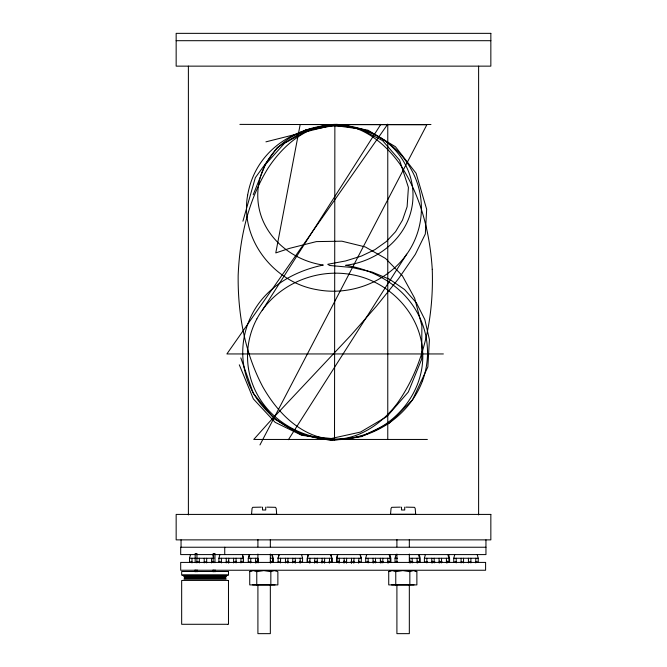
<?xml version="1.0" encoding="UTF-8"?>
<svg xmlns="http://www.w3.org/2000/svg" width="667" height="667" viewBox="0 0 667 667"><rect width="100%" height="100%" fill="white"/><g stroke="black" fill="none" stroke-linecap="round" stroke-linejoin="round"><path stroke-width="1" d="M195.173 571.869L195.173 569.826M195.173 562.681L195.173 553.493L196.973 553.493L196.873 562.906M213.173 571.869L213.173 569.826M213.173 562.681L213.173 553.493L214.974 553.493L214.974 562.681M334.517 439.962L334.867 124.521L265.933 141.846M191.979 561.922L189.528 561.922L189.528 558.254L190.512 554.585M219.918 554.585L218.876 558.254L218.934 561.922M251.167 561.922L248.282 561.922L248.282 558.254L249.266 554.585M248.716 558.254L249.7 554.585M278.064 558.254L279.048 554.585M278.122 561.922L278.122 558.254L279.098 554.585M308.196 554.585L307.22 558.254L307.22 561.922L309.922 561.922M308.446 554.585L307.429 558.254L307.429 561.922L307.47 558.254L331.941 558.254L331.941 561.922L329.24 561.922M337.544 554.585L336.568 558.254L336.568 561.922L339.286 561.922M337.81 554.585L336.777 558.254L336.777 561.922M368.851 561.922L365.691 561.922L365.691 558.254L366.675 554.585M397.49 561.922L395.039 561.922L395.039 558.254L396.023 554.585M427.564 561.922L424.404 561.922L424.404 558.254L425.388 554.585M456.203 561.922L453.752 561.922L453.752 558.254L454.736 554.585M242.913 221.194L255.344 177.655L277.347 147.449L305.636 129.907L336.943 124.379L367.976 130.207L395.464 146.74L416.116 173.32L426.663 209.296L425.321 234L415.333 254.344L398.491 278.773L376.455 306.145L350.842 335.334L269.018 422.378L253.752 439.453L427.372 439.453M253.202 194.756L265.283 164.674L284.567 143.188L308.488 130.173L334.5 125.488L360.047 129.006L382.583 140.595L399.558 160.122L408.412 187.444L407.112 206.737L402.493 220.11L395.573 231.682L386.393 241.496L374.987 249.608L361.381 256.07L345.623 260.947L327.739 264.29L329.731 265.491L351.859 267.475L371.936 272.011L389.628 279.306L404.569 289.52L416.408 302.86L424.812 319.51L429.415 339.653L427.864 366.883L412.548 399.766L389.52 423.028L361.472 436.627L331.124 440.503L301.176 434.609L274.337 418.909L253.318 393.355L240.82 357.887M259.955 444.939L426.838 124.796L239.878 124.395M262.256 310.338L380.824 124.354M288.394 439.711L406.703 254.152M256.853 318.918C274.762 285.318 315.358 267.567 352.384 274.754C389.786 281.516 421.227 314.382 422.703 352.943C424.537 391.504 395.789 426.838 358.979 436.318C321.394 446.49 278.189 430.448 258.404 396.44A79.531 79.531 0 0 1 256.845 318.918M249.733 571.644L253.252 570.552L256.77 571.644L263.807 570.552L270.844 571.644L274.354 570.552L277.872 571.644L277.872 584.901L249.733 584.901L249.733 571.644L251.617 570.552L275.805 570.552M388.728 571.644L392.246 570.552L395.764 571.644L402.801 570.552L409.838 571.644L413.357 570.552L416.875 571.644L416.875 584.901L388.728 584.901L388.728 571.644L390.612 570.552L414.799 570.552M176.155 40.695L490.845 40.695M430.965 124.521L300.175 124.521L275.779 252.918L289.353 248.407L316.366 241.604L341.888 241.187L365.199 246.907L385.584 258.488L402.309 275.671L414.649 298.199L421.877 325.813L421.694 359.18L408.304 392.021L387.043 416.45L360.505 432.074L331.266 438.511L301.934 435.393L275.104 422.319L253.36 398.924L239.295 364.816M443.372 353.944L226.888 353.944L387.769 124.12L387.769 439.211M261.356 507.137L252.743 507.32L252.059 508.396L251.542 514.307L276.705 514.307L276.188 508.396L275.504 507.32L266.892 507.137M400.35 507.137L391.746 507.32L391.054 508.396L390.537 514.307L415.699 514.307L415.182 508.396L414.499 507.32L405.886 507.137M485.96 547.24L180.69 547.24L180.69 554.585L485.96 554.585L485.951 539.903M189.528 558.254L195.898 558.254M196.873 558.254L214.007 558.254M218.934 558.254L243.405 558.254L243.405 561.922L240.904 561.922M248.282 558.254L258.071 558.254L258.071 562.906M270.31 558.254L272.753 558.254L272.753 561.922M278.122 558.254L302.593 558.254L302.535 561.922L300.092 561.922M358.588 561.922L361.306 561.922L361.306 558.254L336.835 558.254L336.835 561.922M365.691 558.254L390.162 558.254L390.162 561.922M395.039 558.254L397.49 558.254M419.51 561.922L419.51 558.254L409.721 558.254L409.721 562.906M424.404 558.254L448.874 558.254L448.874 561.922M453.752 558.254L478.222 558.254L478.222 561.922L475.779 561.922M196.873 561.922L199.325 561.922M204.219 561.922L206.662 561.922M211.556 561.922L214.007 561.922M218.876 561.922L221.386 561.922M226.221 561.922L228.723 561.922M233.567 561.922L236.068 561.922M255.628 561.922L258.504 561.922M270.31 561.922L273.187 561.922L273.187 558.254L272.211 554.585M278.064 561.922L280.574 561.922M285.409 561.922L287.911 561.922M292.746 561.922L295.256 561.922M314.557 561.922L317.259 561.922M321.903 561.922L324.604 561.922M343.905 561.922L346.623 561.922M351.251 561.922L353.969 561.922M373.036 561.922L376.188 561.922M380.373 561.922L383.533 561.922M387.719 561.922L390.87 561.922L390.87 558.254L389.895 554.585M409.721 561.922L412.881 561.922M417.067 561.922L420.218 561.922L420.218 558.254L419.243 554.585M431.749 561.922L434.901 561.922M439.086 561.922L442.246 561.922M446.431 561.922L449.583 561.922L449.583 558.254L448.608 554.585M461.097 561.922L463.54 561.922M468.434 561.922L470.885 561.922M182.358 575.204L227.789 575.204M183 575.471L227.139 575.471M183.558 575.896L226.588 575.896M183.984 576.463L226.163 576.463M184.25 577.113L225.896 577.113M184.342 577.814L225.805 577.814M184.25 578.514L225.896 578.514M183.984 579.164L226.163 579.164M182.358 580.423L227.789 580.423M227.897 580.515L228.481 580.515L228.481 624.287L227.897 624.287M227.464 624.287L181.666 624.287L181.666 580.515M415.132 570.852L416.875 571.644M477.247 554.585L478.222 558.254M447.899 554.585L448.874 558.254M418.534 554.585L419.51 558.254M389.186 554.585L390.162 558.254M360.272 554.585L361.306 558.254M360.055 554.585L361.039 558.254M330.924 554.585L331.941 558.254L331.899 561.922M330.707 554.585L331.691 558.254M301.559 554.585L302.593 558.254M271.777 554.585L272.753 558.254M243.405 558.254L242.429 554.585L243.355 558.254L243.355 561.922M213.023 554.585L213.757 557.337M478.614 66.141L478.614 514.916M475.779 558.254L475.779 562.906M470.885 558.254L470.885 562.906M468.434 558.254L468.434 562.906M463.54 558.254L463.54 562.906M461.097 558.254L461.097 562.906M456.203 558.254L456.203 562.906M447.14 561.047L447.14 562.906M446.431 558.254L446.431 562.906M441.537 558.254L441.537 562.906M439.795 561.047L439.795 562.906M439.086 558.254L439.086 562.906M434.192 558.254L434.192 562.906M432.458 561.047L432.458 562.906M431.749 558.254L431.749 562.906M426.855 558.254L426.855 562.906M417.775 561.047L417.775 562.906M417.067 558.254L417.067 562.906M414.024 584.901L391.579 584.901M412.173 558.254L412.173 562.906M410.43 561.047L410.43 562.906M409.838 571.644L409.838 584.901M409.33 539.586L409.33 546.823M409.33 554.06L409.33 562.331M409.33 585.067L409.33 633.65L396.907 633.65L396.907 585.067M404.711 507.137L404.711 510.005L401.526 510.005L401.526 507.137M396.907 539.586L396.907 546.823M396.907 554.06L396.907 562.331M395.764 571.644L395.764 584.901M388.427 561.047L388.427 562.906M387.719 558.254L387.719 562.906M382.825 558.254L382.825 562.906M381.082 561.047L381.082 562.906M380.373 558.254L380.373 562.906M375.479 558.254L375.479 562.906M373.745 561.047L373.745 562.906M373.036 558.254L373.036 562.906M368.142 558.254L368.142 562.906M358.863 558.254L358.804 562.906M358.588 561.047L358.588 562.906M353.969 558.254L353.969 562.906M353.693 561.047L353.693 562.906M351.517 558.254L351.517 562.906M351.459 561.047L351.459 562.906M351.251 561.047L351.251 562.906M346.623 558.254L346.565 562.906M346.356 561.047L346.356 562.906M344.18 558.254L344.18 562.906L344.122 561.047M343.905 561.047L343.905 562.906M339.286 558.254L339.228 562.906M339.011 561.047L339.011 562.906M329.498 558.254L329.498 562.906M329.24 561.047L329.24 562.906M324.604 558.254L324.604 562.906M324.345 561.047L324.345 562.906M322.153 558.254L322.111 562.906M321.903 561.047L321.903 562.906M317.259 558.254L317.217 562.906M317.008 561.047L317.008 562.906M314.816 558.254L314.774 562.906M314.557 561.047L314.557 562.906M309.922 558.254L309.922 562.906M309.663 561.047L309.663 562.906M300.15 558.254L300.15 562.906M300.092 561.047L300.092 562.906M295.256 558.254L295.256 562.906M295.198 561.047L295.198 562.906M292.805 558.254L292.746 562.906M287.911 558.254L287.911 562.906M287.852 561.047L287.852 562.906M285.468 558.254L285.468 562.906M280.574 558.254L280.515 562.906M275.021 584.901L252.585 584.901M270.844 571.644L270.844 584.901M270.744 561.047L270.744 562.906M270.335 539.586L270.335 546.823M270.335 554.06L270.31 562.906M270.335 585.067L270.335 633.65L257.912 633.65L257.912 585.067M265.716 507.137L265.716 510.005L262.531 510.005L262.531 507.137M257.912 539.586L257.912 546.823M257.912 554.06L257.912 562.331M256.77 571.644L256.77 584.901M256.061 561.047L256.061 562.906M255.628 558.254L255.628 562.906M250.734 558.254L250.734 562.906M240.962 558.254L240.962 562.906M236.068 558.254L236.068 562.906L236.01 561.047M233.617 558.254L233.617 562.906M228.723 558.254L228.723 562.906M228.673 561.047L228.673 562.906M226.28 558.254L226.221 562.906M224.737 547.24L224.737 554.585M223.078 571.502L187.068 571.502M221.386 558.254L221.386 562.906M214.974 569.826L214.974 571.869M211.556 558.254L211.556 562.906M206.662 558.254L206.662 562.906M204.219 558.254L204.219 562.906M199.325 558.254L199.325 562.906M196.973 569.826L196.973 571.869M191.979 558.254L191.979 562.906M188.386 66.141L188.386 514.916M181.049 539.87L181.049 547.24M432.249 269.301C433.825 315.966 424.721 364.549 397.349 403.243C381.09 424.996 355.719 442.021 327.547 438.953C298.416 434.259 276.797 411.506 262.815 386.877C244.739 352.76 237.769 313.932 238.161 275.571C239.611 238.194 248.141 200.575 267.867 168.443C282.958 145.273 306.445 125.121 335.326 124.37C362.423 124.904 385.076 143.163 400.108 164.432C420.635 195.489 429.907 232.466 432.249 269.301M247.64 195.164C239.695 239.069 273.653 282.358 316.767 289.636C353.71 296.815 394.222 279.106 412.098 245.581A79.323 79.323 0 0 0 410.547 168.242C371.769 100.717 261.147 117.033 247.64 195.164M422.553 380.79C412.439 407.779 388.811 428.272 361.281 436.151A98.099 98.099 0 0 1 307.062 435.609C285.168 428.681 265.941 414.124 254.069 394.38A82.95 82.95 0 0 1 252.226 313.99C266.233 286.877 294.222 271.019 323.287 265.066C296.648 261.222 271.836 243.747 261.964 218.301A65.049 65.049 0 0 1 265.041 165.366C292.563 111.047 380.015 111.764 406.42 166.725A65.024 65.024 0 0 1 408.254 219.693C397.757 245.014 372.486 262.031 345.648 265.316C376.055 270.018 404.927 287.577 418.859 315.649A82.833 82.833 0 0 1 422.553 380.79M490.845 33.35L176.155 33.35L176.155 66.141L490.845 66.141L490.845 33.35M490.845 514.415L176.155 514.415L176.155 539.87L490.845 539.87L490.845 514.415M485.601 562.414L180.69 562.414L180.69 570.243L485.601 570.243L485.601 562.414M228.481 571.502L181.666 571.502L181.666 575.112L228.481 575.112L228.481 571.502"/></g></svg>
